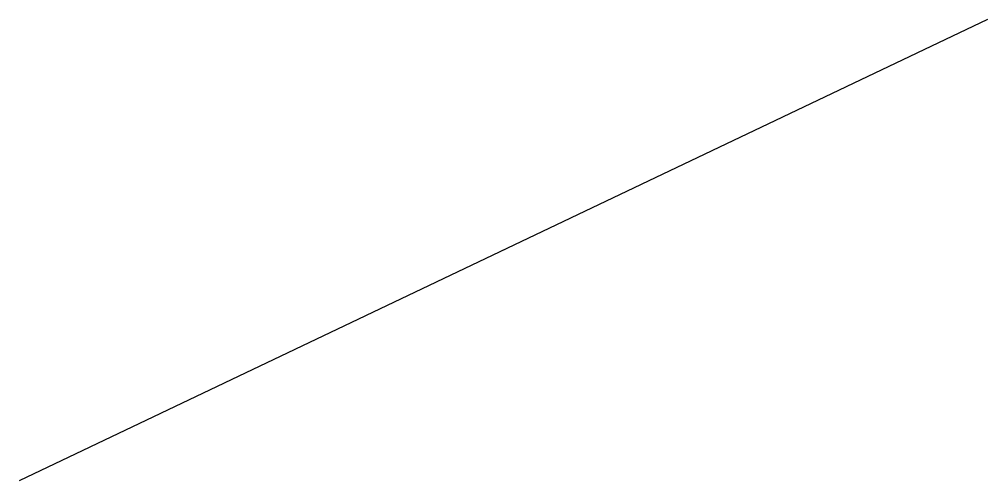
# Model space of a CAD drawing. Extents: x 135 to 240, y 40 to 90.
import ezdxf

# ---------------------------------------------------------------- set-up
doc = ezdxf.new("R2010")
doc.units = 0
doc.layers.get('0').update_dxf_attribs({"linetype": 'CONTINUOUS'})

msp = doc.modelspace()

# ---------------------------------------------------------------- linework, layer by layer
at = {"linetype": 'Continuous'}
msp.add_line((135.11, 40.06), (240.29, 90.17), dxfattribs=at)

doc.saveas('drawing.dxf')
